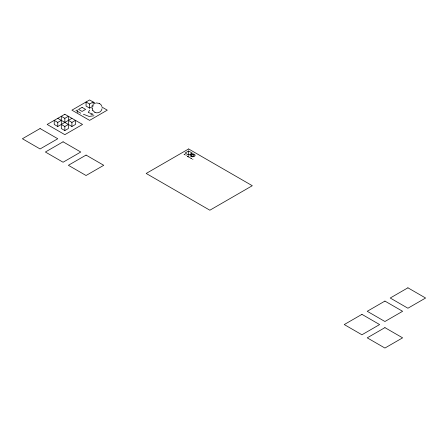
<?xml version="1.0" encoding="UTF-8"?>
<svg xmlns="http://www.w3.org/2000/svg" width="448" height="448" viewBox="0 0 448 448"><rect width="100%" height="100%" fill="white"/><g stroke="black" fill="none" stroke-linecap="round" stroke-linejoin="round"><path stroke-width="0.67" d="M92.126 107.52L92.159 108.545M94.87 112.33C97.714 113.893 101.646 111.894 102.049 108.674M89.6 110.158L88.273 112.459L93.139 114.246L90.927 114.498M94.125 103.858L94.618 103.533M71.915 118.328L57.77 126.498L54.23 124.454L54.23 120.372L57.77 122.41L61.303 120.372M64.842 118.328L68.382 116.284L68.382 128.537L64.842 130.581L61.303 128.537L61.303 116.284L64.842 118.328L64.842 122.41M91.958 105.398L93.139 106.075L89.6 108.119L86.061 106.075L86.061 101.993L89.6 104.031L93.139 101.993L93.139 105.398M61.303 124.454L64.842 126.493L68.382 124.454M68.382 120.372L71.915 122.41L75.454 120.372L75.454 124.454L71.915 126.498L57.77 118.328M188.63 150.998L185.097 153.042L188.63 155.081L192.17 153.042L188.63 150.998L188.63 155.081M184.055 154.426L184.408 154.218M185.965 155.585L186.29 155.4M187.326 156.374L187.734 156.134M187.46 156.447L187.785 156.262M188.087 156.811L188.502 156.576M188.44 157.018L188.888 156.761M190.372 158.071L190.725 157.87M190.882 158.424L191.206 158.239M191.234 158.626L191.677 158.374M192.606 159.365L192.959 159.158M94.018 115.774L89.034 116.413L83.412 114.246M184.492 154.739L185.17 154.616M189.084 157.388L189.756 157.27M96.253 102.934L99.361 103.398M99.249 103.337L100.996 104.703L101.914 106.462M94.987 112.386L93.038 110.762L92.154 108.472M95.497 103.354L89.6 99.949L71.915 110.158L89.6 120.372L107.285 110.158L101.982 107.094M75.897 110.415L80.758 113.221M92.691 110.202L92.859 110.488M77.101 109.866L77.75 112.532M89.6 104.031L89.6 108.119M71.915 122.41L71.915 126.498M64.842 126.493L64.842 130.581M57.77 122.41L57.77 126.498M40.085 128.537L22.4 138.746L40.085 148.96L57.77 138.746L40.085 128.537M64.842 114.246L47.158 124.454L64.842 134.663L82.527 124.454L64.842 114.246M82.085 107.352L78.546 109.396L82.085 111.434L85.618 109.396L82.085 107.352M63.073 141.809L45.388 152.018L63.073 162.232L80.758 152.018L63.073 141.809M86.061 155.081L68.382 165.295L86.061 175.504L103.746 165.295L86.061 155.081M188.63 148.96L146.188 173.46L209.854 210.218L252.297 185.713L188.63 148.96M361.939 314.356L344.254 324.565L361.939 334.779L379.618 324.565L361.939 314.356M384.927 301.084L367.242 311.293L384.927 321.507L402.612 311.293L384.927 301.084M407.915 287.812L390.23 298.021L407.915 308.23L425.6 298.021L407.915 287.812M384.927 327.628L367.242 337.842L384.927 348.051L402.612 337.842L384.927 327.628M191.867 156.022A1.4 0.806 0 0 0 194.006 155.366A1.4 0.806 0 0 0 191.957 154.627A1.4 0.806 0 0 0 191.867 156.022M191.358 156.587A2.503 1.445 0 0 0 195.11 155.338A2.503 1.445 0 0 0 191.358 154.09A2.503 1.445 0 0 0 191.358 156.587"/></g></svg>
